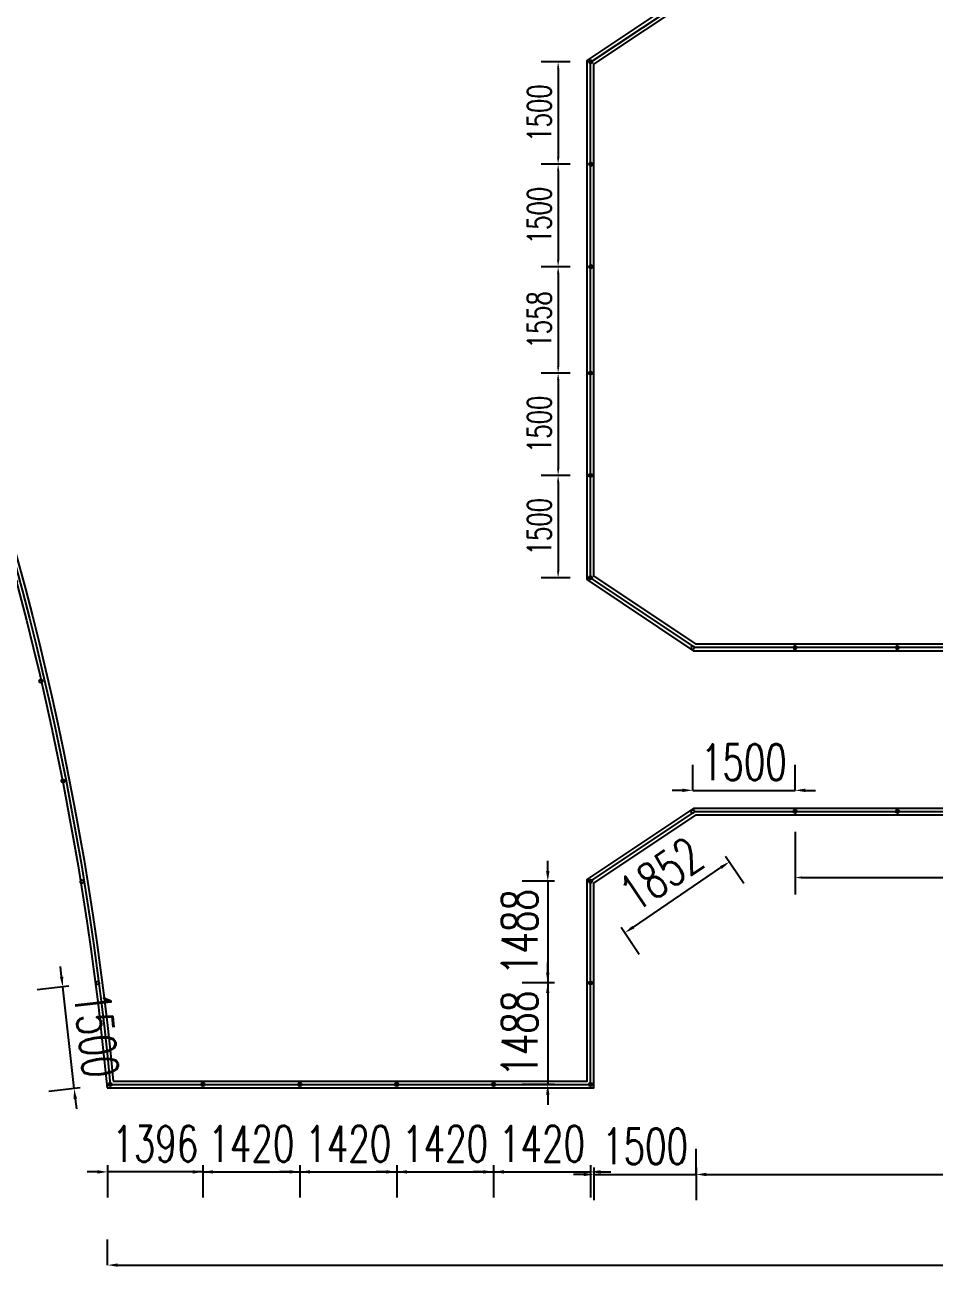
# Model space of a CAD drawing. Extents: x -18540 to 926017, y -610001 to -56924.
# Drawn here: x 515605 to 528931, y -133626 to -115087 of the extents above; entities that cross this region are included whole.
import ezdxf

# ---------------------------------------------------------------- set-up
doc = ezdxf.new("R2010")
doc.units = 0
doc.header["$LTSCALE"] = 10
doc.header["$MEASUREMENT"] = 0
for name, color, linetype in [('L-TEXT文字标注', 7, 'Continuous'), ('W-PLASTIC_RAILINGS塑木栏杆', 6, 'Continuous'), ('W-STEEL_FRAME钢架', 3, 'Continuous')]:
    doc.layers.add(name, color=color, linetype=linetype)
doc.layers.add('文字标注', color=7, linetype='Continuous', lineweight=18)
doc.styles.add('STANDARD_T3', font='simplex.shx', dxfattribs={"width": 0.7, "bigfont": 'gbcbig.shx'})
doc.dimstyles.new('W&&100', dxfattribs={"dimtxt": 350, "dimasz": 100, "dimexe": 250, "dimexo": 300, "dimgap": 100, "dimtad": 1, "dimdec": 0, "dimzin": 0, "dimdsep": 46, "dimtxsty": 'STANDARD_T3', "dimcen": 0.09, "dimclrd": 1, "dimclre": 1, "dimclrt": 7, "dimazin": 2, "dimtfac": 1, "dimtdec": 0, "dimtix": 1, "dimtmove": 2, "dimatfit": 3, "dimfxl": 100, "dimtolj": 1, "dimtzin": 0, "dimarcsym": 0})
doc.dimstyles.new('W&&150', dxfattribs={"dimtxt": 525, "dimasz": 150, "dimexe": 375, "dimexo": 450, "dimgap": 150, "dimtad": 1, "dimdec": 0, "dimzin": 0, "dimdsep": 46, "dimtxsty": 'STANDARD_T3', "dimcen": 0.09, "dimclrd": 1, "dimclre": 1, "dimclrt": 7, "dimazin": 2, "dimtfac": 1, "dimtdec": 0, "dimtix": 1, "dimtmove": 2, "dimatfit": 3, "dimfxl": 100, "dimtolj": 1, "dimtzin": 0, "dimarcsym": 0})

# ---------------------------------------------------------------- blocks, each defined once
blk = doc.blocks.new('*D1758')
at = {"layer": 'Defpoints', "color": 0, "transparency": 16777216}
for p in [(525422, -126604), (525923, -127342), (523890, -127644)]:
    blk.add_point(p, dxfattribs=at)
at = {"layer": 'L-TEXT文字标注', "color": 1, "lineweight": -2, "transparency": 16777216}
for p, q in [((525867, -127260), (526133, -127653)), ((524515, -128298), (525799, -127427)), ((524335, -128300), (524602, -128693))]:
    blk.add_line(p, q, dxfattribs=at)
at = {"layer": 'L-TEXT文字标注', "color": 1, "transparency": 16777216}
for points in [[(525785, -127406), (525813, -127447), (525923, -127342)], [(524501, -128278), (524529, -128319), (524391, -128383)]]:
    blk.add_solid(points, dxfattribs=at)
at = {"layer": 'L-TEXT文字标注', "color": 7, "transparency": 16777216, "insert": (524925, -127521), "char_height": 525, "attachment_point": 5, "rotation": 34.1779, "style": 'STANDARD_T3'}
blk.add_mtext('\\A1;1852', dxfattribs=at)
blk = doc.blocks.new('*D1759')
at = {"layer": 'Defpoints', "color": 0, "transparency": 16777216}
for p in [(516154, -129175), (516689, -129114), (516856, -130605)]:
    blk.add_point(p, dxfattribs=at)
at = {"layer": 'L-TEXT文字标注', "color": 1, "lineweight": -2, "transparency": 16777216}
for p, q in [((516137, -129025), (516120, -128876)), ((516241, -129165), (515781, -129216)), ((516321, -130665), (516154, -129175)), ((516409, -130655), (515949, -130707)), ((516338, -130814), (516355, -130963))]:
    blk.add_line(p, q, dxfattribs=at)
at = {"layer": 'L-TEXT文字标注', "color": 1, "transparency": 16777216}
for points in [[(516162, -129023), (516112, -129028), (516154, -129175)], [(516363, -130811), (516313, -130817), (516321, -130665)]]:
    blk.add_solid(points, dxfattribs=at)
at = {"layer": 'L-TEXT文字标注', "color": 7, "transparency": 16777216, "insert": (516648, -129874), "char_height": 525, "attachment_point": 5, "rotation": 276.4105, "style": 'STANDARD_T3'}
blk.add_mtext('\\A1;1500', dxfattribs=at)
blk = doc.blocks.new('*D1898')
at = {"layer": 'Defpoints', "color": 0, "transparency": 16777216}
for p in [(523947, -127711), (552818, -127711), (523947, -130711)]:
    blk.add_point(p, dxfattribs=at)
at = {"layer": 'L-TEXT文字标注', "color": 1, "lineweight": -2, "transparency": 16777216}
for p, q in [((552718, -127711), (553193, -127711)), ((552818, -130561), (552818, -127861)), ((552718, -130711), (553193, -130711))]:
    blk.add_line(p, q, dxfattribs=at)
at = {"layer": 'L-TEXT文字标注', "color": 1, "transparency": 16777216}
for points in [[(552793, -127861), (552843, -127861), (552818, -127711)], [(552793, -130561), (552843, -130561), (552818, -130711)]]:
    blk.add_solid(points, dxfattribs=at)
at = {"layer": 'L-TEXT文字标注', "color": 7, "transparency": 16777216, "insert": (552406, -129211), "char_height": 525, "attachment_point": 5, "rotation": 90, "style": 'STANDARD_T3'}
blk.add_mtext('\\A1;3000', dxfattribs=at)
blk = doc.blocks.new('*D1899')
at = {"layer": 'Defpoints', "color": 0, "transparency": 16777216}
for p in [(550945, -126711), (552818, -126711), (523947, -127711)]:
    blk.add_point(p, dxfattribs=at)
at = {"layer": 'L-TEXT文字标注', "color": 1, "lineweight": -2, "transparency": 16777216}
for p, q in [((552818, -126561), (552818, -126411)), ((552718, -126711), (553193, -126711)), ((552818, -127711), (552818, -126711)), ((552718, -127711), (553193, -127711)), ((552818, -127861), (552818, -128011))]:
    blk.add_line(p, q, dxfattribs=at)
at = {"layer": 'L-TEXT文字标注', "color": 1, "transparency": 16777216}
for points in [[(552793, -126561), (552843, -126561), (552818, -126711)], [(552793, -127861), (552843, -127861), (552818, -127711)]]:
    blk.add_solid(points, dxfattribs=at)
at = {"layer": 'L-TEXT文字标注', "color": 7, "transparency": 16777216, "insert": (552406, -127211), "char_height": 525, "attachment_point": 5, "rotation": 90, "style": 'STANDARD_T3'}
blk.add_mtext('\\A1;1000', dxfattribs=at)
blk = doc.blocks.new('*D1901')
at = {"layer": 'Defpoints', "color": 0, "transparency": 16777216}
for p in [(523947, -123211), (552818, -123211), (550945, -124211)]:
    blk.add_point(p, dxfattribs=at)
at = {"layer": 'L-TEXT文字标注', "color": 1, "lineweight": -2, "transparency": 16777216}
for p, q in [((552818, -123061), (552818, -122911)), ((552718, -123211), (553193, -123211)), ((552818, -124211), (552818, -123211)), ((552718, -124211), (553193, -124211)), ((552818, -124361), (552818, -124511))]:
    blk.add_line(p, q, dxfattribs=at)
at = {"layer": 'L-TEXT文字标注', "color": 1, "transparency": 16777216}
for points in [[(552793, -123061), (552843, -123061), (552818, -123211)], [(552793, -124361), (552843, -124361), (552818, -124211)]]:
    blk.add_solid(points, dxfattribs=at)
at = {"layer": 'L-TEXT文字标注', "color": 7, "transparency": 16777216, "insert": (552406, -123711), "char_height": 525, "attachment_point": 5, "rotation": 90, "style": 'STANDARD_T3'}
blk.add_mtext('\\A1;1000', dxfattribs=at)
blk = doc.blocks.new('*D1902')
at = {"layer": 'Defpoints', "color": 0, "transparency": 16777216}
for p in [(523947, -115711), (552818, -115711), (523947, -123211)]:
    blk.add_point(p, dxfattribs=at)
at = {"layer": 'L-TEXT文字标注', "color": 1, "lineweight": -2, "transparency": 16777216}
for p, q in [((552718, -115711), (553193, -115711)), ((552818, -123061), (552818, -115861)), ((552718, -123211), (553193, -123211))]:
    blk.add_line(p, q, dxfattribs=at)
at = {"layer": 'L-TEXT文字标注', "color": 1, "transparency": 16777216}
for points in [[(552793, -115861), (552843, -115861), (552818, -115711)], [(552793, -123061), (552843, -123061), (552818, -123211)]]:
    blk.add_solid(points, dxfattribs=at)
at = {"layer": 'L-TEXT文字标注', "color": 7, "transparency": 16777216, "insert": (552406, -119461), "char_height": 525, "attachment_point": 5, "rotation": 90, "style": 'STANDARD_T3'}
blk.add_mtext('\\A1;7500', dxfattribs=at)
blk = doc.blocks.new('*D1903')
at = {"layer": 'Defpoints', "color": 0, "transparency": 16777216}
for p in [(525447, -114711), (552818, -114711), (523947, -115711)]:
    blk.add_point(p, dxfattribs=at)
at = {"layer": 'L-TEXT文字标注', "color": 1, "lineweight": -2, "transparency": 16777216}
for p, q in [((552818, -114561), (552818, -114411)), ((552718, -114711), (553193, -114711)), ((552818, -115711), (552818, -114711)), ((552718, -115711), (553193, -115711)), ((552818, -115861), (552818, -116011))]:
    blk.add_line(p, q, dxfattribs=at)
at = {"layer": 'L-TEXT文字标注', "color": 1, "transparency": 16777216}
for points in [[(552793, -114561), (552843, -114561), (552818, -114711)], [(552793, -115861), (552843, -115861), (552818, -115711)]]:
    blk.add_solid(points, dxfattribs=at)
at = {"layer": 'L-TEXT文字标注', "color": 7, "transparency": 16777216, "insert": (552406, -115211), "char_height": 525, "attachment_point": 5, "rotation": 90, "style": 'STANDARD_T3'}
blk.add_mtext('\\A1;1000', dxfattribs=at)
blk = doc.blocks.new('*D1892')
at = {"layer": 'Defpoints', "color": 0, "transparency": 16777216}
for p in [(518208, -130605), (516812, -130711), (516812, -131885)]:
    blk.add_point(p, dxfattribs=at)
at = {"layer": 'L-TEXT文字标注', "color": 1, "lineweight": -2, "transparency": 16777216}
for p, q in [((516812, -131785), (516812, -132260)), ((518208, -131785), (518208, -132260)), ((516662, -131885), (516512, -131885)), ((518208, -131885), (516812, -131885)), ((518358, -131885), (518508, -131885))]:
    blk.add_line(p, q, dxfattribs=at)
at = {"layer": 'L-TEXT文字标注', "color": 1, "transparency": 16777216}
for points in [[(516662, -131860), (516662, -131910), (516812, -131885)], [(518358, -131860), (518358, -131910), (518208, -131885)]]:
    blk.add_solid(points, dxfattribs=at)
at = {"layer": 'L-TEXT文字标注', "color": 7, "transparency": 16777216, "insert": (517510, -131473), "char_height": 525, "attachment_point": 5, "style": 'STANDARD_T3'}
blk.add_mtext('\\A1;1396', dxfattribs=at)
blk = doc.blocks.new('*D1893')
at = {"layer": 'Defpoints', "color": 0, "transparency": 16777216}
for p in [(525437, -126654), (523937, -130654), (525437, -131923)]:
    blk.add_point(p, dxfattribs=at)
at = {"layer": 'L-TEXT文字标注', "color": 1, "lineweight": -2, "transparency": 16777216}
for p, q in [((523787, -131923), (523637, -131923)), ((523937, -131823), (523937, -132298)), ((523937, -131923), (525437, -131923)), ((525437, -131823), (525437, -132298)), ((525587, -131923), (525737, -131923))]:
    blk.add_line(p, q, dxfattribs=at)
at = {"layer": 'L-TEXT文字标注', "color": 1, "transparency": 16777216}
for points in [[(523787, -131898), (523787, -131948), (523937, -131923)], [(525587, -131898), (525587, -131948), (525437, -131923)]]:
    blk.add_solid(points, dxfattribs=at)
at = {"layer": 'L-TEXT文字标注', "color": 7, "transparency": 16777216, "insert": (524687, -131511), "char_height": 525, "attachment_point": 5, "style": 'STANDARD_T3'}
blk.add_mtext('\\A1;1500', dxfattribs=at)
blk = doc.blocks.new('*D1894')
at = {"layer": 'Defpoints', "color": 0, "transparency": 16777216}
for p in [(525437, -131942), (537437, -131881), (537437, -131923)]:
    blk.add_point(p, dxfattribs=at)
at = {"layer": 'L-TEXT文字标注', "color": 1, "lineweight": -2, "transparency": 16777216}
for p, q in [((525437, -131923), (525437, -131548)), ((525587, -131923), (537287, -131923)), ((537437, -131923), (537437, -132298))]:
    blk.add_line(p, q, dxfattribs=at)
at = {"layer": 'L-TEXT文字标注', "color": 1, "transparency": 16777216}
for points in [[(525587, -131898), (525587, -131948), (525437, -131923)], [(537287, -131898), (537287, -131948), (537437, -131923)]]:
    blk.add_solid(points, dxfattribs=at)
at = {"layer": 'L-TEXT文字标注', "color": 7, "transparency": 16777216, "insert": (531437, -131511), "char_height": 525, "attachment_point": 5, "style": 'STANDARD_T3'}
blk.add_mtext('\\A1;12000', dxfattribs=at)
blk = doc.blocks.new('*D1895')
at = {"layer": 'Defpoints', "color": 0, "transparency": 16777216}
for p in [(550945, -132256), (516811, -133251), (550945, -133251)]:
    blk.add_point(p, dxfattribs=at)
at = {"layer": 'L-TEXT文字标注', "color": 1, "lineweight": -2, "transparency": 16777216}
for p, q in [((516811, -133251), (516811, -132876)), ((516961, -133251), (550795, -133251)), ((550945, -133151), (550945, -133626))]:
    blk.add_line(p, q, dxfattribs=at)
at = {"layer": 'L-TEXT文字标注', "color": 1, "transparency": 16777216}
for points in [[(516961, -133226), (516961, -133276), (516811, -133251)], [(550795, -133226), (550795, -133276), (550945, -133251)]]:
    blk.add_solid(points, dxfattribs=at)
at = {"layer": 'L-TEXT文字标注', "color": 7, "transparency": 16777216, "insert": (533878, -132838), "char_height": 525, "attachment_point": 5, "style": 'STANDARD_T3'}
blk.add_mtext('\\A1;34134', dxfattribs=at)
blk = doc.blocks.new('*U2052')
at = {"layer": 'W-PLASTIC_RAILINGS塑木栏杆'}
blk.add_circle((0, 0), 25, dxfattribs=at)
blk = doc.blocks.new('*U2049')
at = {"layer": 'W-PLASTIC_RAILINGS塑木栏杆', "color": 0, "linetype": 'ByBlock', "lineweight": -2, "transparency": 16777216}
for p in [(22500, 0), (24000, 0), (25500, 0)]:
    blk.add_blockref('*U2052', p, dxfattribs=at)
blk = doc.blocks.new('*U2051')
at = {"layer": 'W-PLASTIC_RAILINGS塑木栏杆'}
blk.add_circle((0, 0), 25, dxfattribs=at)
blk = doc.blocks.new('*U2050')
at = {"layer": 'W-PLASTIC_RAILINGS塑木栏杆', "color": 0, "linetype": 'ByBlock', "lineweight": -2, "transparency": 16777216}
for p in [(22500, 0), (24000, 0), (25500, 0)]:
    blk.add_blockref('*U2051', p, dxfattribs=at)
blk = doc.blocks.new('*U2053')
at = {"layer": 'W-PLASTIC_RAILINGS塑木栏杆'}
blk.add_circle((0, 0), 25, dxfattribs=at)
blk = doc.blocks.new('*U2054')
at = {"layer": 'W-PLASTIC_RAILINGS塑木栏杆', "color": 0, "linetype": 'ByBlock', "lineweight": -2, "transparency": 16777216}
for p, rotation in [((507564, -107190), 127.1734758277843), ((508452, -108399), 125.3447273827538), ((509300, -109636), 123.5159789377235), ((510108, -110900), 121.6872304926932), ((510875, -112189), 119.8584820476627), ((511601, -113501), 118.0297336026324), ((512285, -114836), 116.2009851576024), ((512925, -116192), 114.3722367125723), ((513523, -117568), 112.5434882675418), ((514075, -118963), 110.7147398225113), ((514584, -120374), 108.8859913774808), ((515046, -121801), 107.0572429324505), ((515463, -123242), 105.2284944874203), ((515834, -124695), 103.3997460423904), ((516158, -126159), 101.5709975973603), ((516436, -127633), 99.7422491523302), ((516666, -129116), 97.91350070730006), ((516849, -130604), 96.08475226226976)]:
    blk.add_blockref('*U2053', p, dxfattribs=dict(at, rotation=rotation))
blk = doc.blocks.new('*D2200')
at = {"layer": 'Defpoints', "color": 0, "transparency": 16777216}
for p in [(526885, -126295), (525385, -126604), (526885, -126604)]:
    blk.add_point(p, dxfattribs=at)
at = {"layer": 'L-TEXT文字标注', "color": 1, "lineweight": -2, "transparency": 16777216}
for p, q in [((525385, -126295), (525385, -125920)), ((526885, -126295), (526885, -125920)), ((525235, -126295), (525085, -126295)), ((525385, -126295), (526885, -126295)), ((527035, -126295), (527185, -126295))]:
    blk.add_line(p, q, dxfattribs=at)
at = {"layer": 'L-TEXT文字标注', "color": 1, "transparency": 16777216}
for points in [[(525235, -126270), (525235, -126320), (525385, -126295)], [(527035, -126270), (527035, -126320), (526885, -126295)]]:
    blk.add_solid(points, dxfattribs=at)
at = {"layer": 'L-TEXT文字标注', "color": 7, "transparency": 16777216, "insert": (526135, -125882), "char_height": 525, "attachment_point": 5, "style": 'STANDARD_T3'}
blk.add_mtext('\\A1;1500', dxfattribs=at)
blk = doc.blocks.new('*D2201')
at = {"layer": 'Defpoints', "color": 0, "transparency": 16777216}
for p in [(526885, -126604), (550885, -126604), (550885, -127573)]:
    blk.add_point(p, dxfattribs=at)
at = {"layer": '文字标注', "color": 1, "lineweight": -2, "transparency": 16777216}
for p, q in [((526885, -126904), (526885, -127823)), ((550885, -126904), (550885, -127823)), ((526985, -127573), (550785, -127573))]:
    blk.add_line(p, q, dxfattribs=at)
at = {"layer": '文字标注', "color": 1, "transparency": 16777216}
for points in [[(526985, -127556), (526985, -127589), (526885, -127573)], [(550785, -127556), (550785, -127589), (550885, -127573)]]:
    blk.add_solid(points, dxfattribs=at)
at = {"layer": '文字标注', "color": 7, "transparency": 16777216, "insert": (538885, -127298), "char_height": 350, "attachment_point": 5, "style": 'STANDARD_T3'}
blk.add_mtext('\\A1;1500*16', dxfattribs=at)
blk = doc.blocks.new('*D2204')
at = {"layer": 'Defpoints', "color": 0, "transparency": 16777216}
for p in [(518208, -130605), (519628, -130605), (519628, -131885)]:
    blk.add_point(p, dxfattribs=at)
at = {"layer": 'L-TEXT文字标注', "color": 1, "lineweight": -2, "transparency": 16777216}
for p, q in [((518208, -131785), (518208, -132260)), ((519628, -131785), (519628, -132260)), ((518058, -131885), (517908, -131885)), ((518208, -131885), (519628, -131885)), ((519778, -131885), (519928, -131885))]:
    blk.add_line(p, q, dxfattribs=at)
at = {"layer": 'L-TEXT文字标注', "color": 1, "transparency": 16777216}
for points in [[(518058, -131860), (518058, -131910), (518208, -131885)], [(519778, -131860), (519778, -131910), (519628, -131885)]]:
    blk.add_solid(points, dxfattribs=at)
at = {"layer": 'L-TEXT文字标注', "color": 7, "transparency": 16777216, "insert": (518918, -131473), "char_height": 525, "attachment_point": 5, "style": 'STANDARD_T3'}
blk.add_mtext('\\A1;1420', dxfattribs=at)
blk = doc.blocks.new('*D2205')
at = {"layer": 'Defpoints', "color": 0, "transparency": 16777216}
for p in [(519628, -130605), (521048, -130605), (521048, -131885)]:
    blk.add_point(p, dxfattribs=at)
at = {"layer": 'L-TEXT文字标注', "color": 1, "lineweight": -2, "transparency": 16777216}
for p, q in [((519628, -131785), (519628, -132260)), ((521048, -131785), (521048, -132260)), ((519478, -131885), (519328, -131885)), ((519628, -131885), (521048, -131885)), ((521198, -131885), (521348, -131885))]:
    blk.add_line(p, q, dxfattribs=at)
at = {"layer": 'L-TEXT文字标注', "color": 1, "transparency": 16777216}
for points in [[(519478, -131860), (519478, -131910), (519628, -131885)], [(521198, -131860), (521198, -131910), (521048, -131885)]]:
    blk.add_solid(points, dxfattribs=at)
at = {"layer": 'L-TEXT文字标注', "color": 7, "transparency": 16777216, "insert": (520338, -131473), "char_height": 525, "attachment_point": 5, "style": 'STANDARD_T3'}
blk.add_mtext('\\A1;1420', dxfattribs=at)
blk = doc.blocks.new('*D2206')
at = {"layer": 'Defpoints', "color": 0, "transparency": 16777216}
for p in [(521048, -130605), (522468, -130605), (522468, -131885)]:
    blk.add_point(p, dxfattribs=at)
at = {"layer": 'L-TEXT文字标注', "color": 1, "lineweight": -2, "transparency": 16777216}
for p, q in [((521048, -131785), (521048, -132260)), ((522468, -131785), (522468, -132260)), ((520898, -131885), (520748, -131885)), ((521048, -131885), (522468, -131885)), ((522618, -131885), (522768, -131885))]:
    blk.add_line(p, q, dxfattribs=at)
at = {"layer": 'L-TEXT文字标注', "color": 1, "transparency": 16777216}
for points in [[(520898, -131860), (520898, -131910), (521048, -131885)], [(522618, -131860), (522618, -131910), (522468, -131885)]]:
    blk.add_solid(points, dxfattribs=at)
at = {"layer": 'L-TEXT文字标注', "color": 7, "transparency": 16777216, "insert": (521758, -131473), "char_height": 525, "attachment_point": 5, "style": 'STANDARD_T3'}
blk.add_mtext('\\A1;1420', dxfattribs=at)
blk = doc.blocks.new('*D2207')
at = {"layer": 'Defpoints', "color": 0, "transparency": 16777216}
for p in [(522468, -130605), (523887, -130604), (523887, -131885)]:
    blk.add_point(p, dxfattribs=at)
at = {"layer": 'L-TEXT文字标注', "color": 1, "lineweight": -2, "transparency": 16777216}
for p, q in [((522468, -131785), (522468, -132260)), ((523887, -131785), (523887, -132260)), ((522318, -131885), (522168, -131885)), ((522468, -131885), (523887, -131885)), ((524037, -131885), (524187, -131885))]:
    blk.add_line(p, q, dxfattribs=at)
at = {"layer": 'L-TEXT文字标注', "color": 1, "transparency": 16777216}
for points in [[(522318, -131860), (522318, -131910), (522468, -131885)], [(524037, -131860), (524037, -131910), (523887, -131885)]]:
    blk.add_solid(points, dxfattribs=at)
at = {"layer": 'L-TEXT文字标注', "color": 7, "transparency": 16777216, "insert": (523177, -131473), "char_height": 525, "attachment_point": 5, "style": 'STANDARD_T3'}
blk.add_mtext('\\A1;1420', dxfattribs=at)
blk = doc.blocks.new('*D2219')
at = {"layer": 'Defpoints', "color": 0, "transparency": 16777216}
for p in [(523891, -115623), (523413, -117123), (523891, -117123)]:
    blk.add_point(p, dxfattribs=at)
at = {"layer": '文字标注', "color": 1, "lineweight": -2, "transparency": 16777216}
for p, q in [((523591, -115623), (523163, -115623)), ((523413, -115723), (523413, -117023)), ((523591, -117123), (523163, -117123))]:
    blk.add_line(p, q, dxfattribs=at)
at = {"layer": '文字标注', "color": 1, "transparency": 16777216}
for points in [[(523397, -115723), (523430, -115723), (523413, -115623)], [(523397, -117023), (523430, -117023), (523413, -117123)]]:
    blk.add_solid(points, dxfattribs=at)
at = {"layer": '文字标注', "color": 7, "transparency": 16777216, "insert": (523138, -116373), "char_height": 350, "attachment_point": 5, "rotation": 90, "style": 'STANDARD_T3'}
blk.add_mtext('\\A1;1500', dxfattribs=at)
blk = doc.blocks.new('*D2220')
at = {"layer": 'Defpoints', "color": 0, "transparency": 16777216}
for p in [(523891, -117123), (523413, -118623), (523891, -118623)]:
    blk.add_point(p, dxfattribs=at)
at = {"layer": '文字标注', "color": 1, "lineweight": -2, "transparency": 16777216}
for p, q in [((523591, -117123), (523163, -117123)), ((523413, -117223), (523413, -118523)), ((523591, -118623), (523163, -118623))]:
    blk.add_line(p, q, dxfattribs=at)
at = {"layer": '文字标注', "color": 1, "transparency": 16777216}
for points in [[(523397, -117223), (523430, -117223), (523413, -117123)], [(523397, -118523), (523430, -118523), (523413, -118623)]]:
    blk.add_solid(points, dxfattribs=at)
at = {"layer": '文字标注', "color": 7, "transparency": 16777216, "insert": (523138, -117873), "char_height": 350, "attachment_point": 5, "rotation": 90, "style": 'STANDARD_T3'}
blk.add_mtext('\\A1;1500', dxfattribs=at)
blk = doc.blocks.new('*D2221')
at = {"layer": 'Defpoints', "color": 0, "transparency": 16777216}
for p in [(523891, -118623), (523413, -120181), (523887, -120181)]:
    blk.add_point(p, dxfattribs=at)
at = {"layer": '文字标注', "color": 1, "lineweight": -2, "transparency": 16777216}
for p, q in [((523591, -118623), (523163, -118623)), ((523413, -118723), (523413, -120081)), ((523587, -120181), (523163, -120181))]:
    blk.add_line(p, q, dxfattribs=at)
at = {"layer": '文字标注', "color": 1, "transparency": 16777216}
for points in [[(523397, -118723), (523430, -118723), (523413, -118623)], [(523397, -120081), (523430, -120081), (523413, -120181)]]:
    blk.add_solid(points, dxfattribs=at)
at = {"layer": '文字标注', "color": 7, "transparency": 16777216, "insert": (523138, -119402), "char_height": 350, "attachment_point": 5, "rotation": 90, "style": 'STANDARD_T3'}
blk.add_mtext('\\A1;1558', dxfattribs=at)
blk = doc.blocks.new('*D2222')
at = {"layer": 'Defpoints', "color": 0, "transparency": 16777216}
for p in [(523887, -120181), (523413, -121681), (523887, -121681)]:
    blk.add_point(p, dxfattribs=at)
at = {"layer": '文字标注', "color": 1, "lineweight": -2, "transparency": 16777216}
for p, q in [((523587, -120181), (523163, -120181)), ((523413, -120281), (523413, -121581)), ((523587, -121681), (523163, -121681))]:
    blk.add_line(p, q, dxfattribs=at)
at = {"layer": '文字标注', "color": 1, "transparency": 16777216}
for points in [[(523397, -120281), (523430, -120281), (523413, -120181)], [(523397, -121581), (523430, -121581), (523413, -121681)]]:
    blk.add_solid(points, dxfattribs=at)
at = {"layer": '文字标注', "color": 7, "transparency": 16777216, "insert": (523138, -120931), "char_height": 350, "attachment_point": 5, "rotation": 90, "style": 'STANDARD_T3'}
blk.add_mtext('\\A1;1500', dxfattribs=at)
blk = doc.blocks.new('*D2223')
at = {"layer": 'Defpoints', "color": 0, "transparency": 16777216}
for p in [(523887, -121681), (523413, -123181), (523887, -123181)]:
    blk.add_point(p, dxfattribs=at)
at = {"layer": '文字标注', "color": 1, "lineweight": -2, "transparency": 16777216}
for p, q in [((523587, -121681), (523163, -121681)), ((523413, -121781), (523413, -123081)), ((523587, -123181), (523163, -123181))]:
    blk.add_line(p, q, dxfattribs=at)
at = {"layer": '文字标注', "color": 1, "transparency": 16777216}
for points in [[(523397, -121781), (523430, -121781), (523413, -121681)], [(523397, -123081), (523430, -123081), (523413, -123181)]]:
    blk.add_solid(points, dxfattribs=at)
at = {"layer": '文字标注', "color": 7, "transparency": 16777216, "insert": (523138, -122431), "char_height": 350, "attachment_point": 5, "rotation": 90, "style": 'STANDARD_T3'}
blk.add_mtext('\\A1;1500', dxfattribs=at)
blk = doc.blocks.new('*D2224')
at = {"layer": 'Defpoints', "color": 0, "transparency": 16777216}
for p in [(523887, -127628), (523261, -129116), (523887, -129116)]:
    blk.add_point(p, dxfattribs=at)
at = {"layer": 'L-TEXT文字标注', "color": 1, "lineweight": -2, "transparency": 16777216}
for p, q in [((523261, -127478), (523261, -127328)), ((523361, -127628), (522886, -127628)), ((523261, -127628), (523261, -129116)), ((523361, -129116), (522886, -129116)), ((523261, -129266), (523261, -129416))]:
    blk.add_line(p, q, dxfattribs=at)
at = {"layer": 'L-TEXT文字标注', "color": 1, "transparency": 16777216}
for points in [[(523236, -127478), (523286, -127478), (523261, -127628)], [(523236, -129266), (523286, -129266), (523261, -129116)]]:
    blk.add_solid(points, dxfattribs=at)
at = {"layer": 'L-TEXT文字标注', "color": 7, "transparency": 16777216, "insert": (522849, -128372), "char_height": 525, "attachment_point": 5, "rotation": 90, "style": 'STANDARD_T3'}
blk.add_mtext('\\A1;1488', dxfattribs=at)
blk = doc.blocks.new('*D2225')
at = {"layer": 'Defpoints', "color": 0, "transparency": 16777216}
for p in [(523887, -129116), (523261, -130604), (523887, -130604)]:
    blk.add_point(p, dxfattribs=at)
at = {"layer": 'L-TEXT文字标注', "color": 1, "lineweight": -2, "transparency": 16777216}
for p, q in [((523261, -128966), (523261, -128816)), ((523361, -129116), (522886, -129116)), ((523261, -129116), (523261, -130604)), ((523361, -130604), (522886, -130604)), ((523261, -130754), (523261, -130904))]:
    blk.add_line(p, q, dxfattribs=at)
at = {"layer": 'L-TEXT文字标注', "color": 1, "transparency": 16777216}
for points in [[(523236, -128966), (523286, -128966), (523261, -129116)], [(523236, -130754), (523286, -130754), (523261, -130604)]]:
    blk.add_solid(points, dxfattribs=at)
at = {"layer": 'L-TEXT文字标注', "color": 7, "transparency": 16777216, "insert": (522849, -129860), "char_height": 525, "attachment_point": 5, "rotation": 90, "style": 'STANDARD_T3'}
blk.add_mtext('\\A1;1488', dxfattribs=at)

msp = doc.modelspace()

# ---------------------------------------------------------------- linework, layer by layer
at = {"layer": 'W-PLASTIC_RAILINGS塑木栏杆', "color": 6}
msp.add_lwpolyline([(513020, -102704.6), (509455.5, -102704.6, -0.116954), (507232.6, -106757.2, -0.145434), (516848.8, -130604.4), (523887.3, -130604.4), (523887.3, -127627.7), (525422, -126604.4), (550885.1, -126604.4), (550885.1, -124204.4), (525422, -124204.4), (523887.3, -123181.2), (523887.3, -115627.7), (525422, -114604.4), (550885.2, -114604.4), (550885.2, -112204.4), (525422, -112204.4), (523887.3, -111181.2), (523887.3, -102704.7), (518264.3, -102704.7)], format="xyb", dxfattribs=at)
at = {"layer": 'W-PLASTIC_RAILINGS塑木栏杆'}
for centre in [(523891.3, -115623.3), (523891.3, -117123.3), (523891.3, -118623.3), (523887.3, -120181.2), (523887.3, -121681.2), (523887.3, -123181.2), (523887.3, -127627.7), (523887.3, -129116), (518208, -130605.1), (519628, -130605.1), (521047.6, -130605.1), (522467.6, -130605.1), (523887.3, -130604.4)]:
    msp.add_circle(centre, 25, dxfattribs=at)
at = {"layer": 'W-STEEL_FRAME钢架'}
for points in [[(516803.3, -130654.4), (523937.3, -130654.4), (523937.3, -127654.4), (525437.2, -126654.4), (550935.1, -126654.4), (550935.1, -124154.4), (525437.2, -124154.4), (523937.3, -123154.4), (523937.3, -115654.4), (525437.2, -114654.4), (550935.2, -114654.4), (550935.2, -112154.4), (525437.2, -112154.4), (523937.3, -111154.4), (523937.3, -102654.7), (509417.3, -102654.6, -0.1190009), (507167, -106755.1, -0.1459322)], [(516894.3, -130554.4), (523837.3, -130554.4), (523837.3, -127600.9), (525406.9, -126554.4), (550835.1, -126554.4), (550835.1, -124254.4), (525406.9, -124254.4), (523837.3, -123207.9), (523837.3, -115600.9), (525406.9, -114554.4), (550835.2, -114554.4), (550835.2, -112254.4), (525406.9, -112254.4), (523837.3, -111207.9), (523837.3, -102754.7), (509493.5, -102754.6, -0.1149276), (507298.1, -106759.2, -0.144938)]]:
    msp.add_lwpolyline(points, format="xyb", close=True, dxfattribs=at)

# ---------------------------------------------------------------- block references
at = {"layer": 'W-PLASTIC_RAILINGS塑木栏杆', "color": 3}
msp.add_blockref('*U2054', (0, 0), dxfattribs=at)
at = {"layer": 'W-PLASTIC_RAILINGS塑木栏杆', "color": 3, "xscale": -1}
msp.add_blockref('*U2049', (550885.1, -124204.4), dxfattribs=at)
at = {"layer": 'W-PLASTIC_RAILINGS塑木栏杆', "color": 3, "rotation": 180}
msp.add_blockref('*U2050', (550885.1, -126604.4), dxfattribs=at)

# ---------------------------------------------------------------- dimensions: what is measured, and where the dimension line sits
at = {"layer": 'L-TEXT文字标注', "color": 3}
for base, p1, p2, picture, middle in [((552818.3, -114711.3), (523947.2, -115711.3), (525447.1, -114711.3), '*D1903', (552405.8, -115211.3)), ((552818.3, -115711.3), (523947.2, -123211.3), (523947.2, -115711.3), '*D1902', (552405.8, -119461.3)), ((552818.3, -123211.3), (550945.1, -124211.3), (523947.2, -123211.3), '*D1901', (552405.8, -123711.3)), ((552818.3, -126711.3), (523947.2, -127711.3), (550945.1, -126711.3), '*D1899', (552405.8, -127211.3)), ((523261.1, -129116), (523887.3, -127627.7), (523887.3, -129116), '*D2224', (522848.6, -128371.8)), ((552818.3, -127711.3), (523947.2, -130711.3), (523947.2, -127711.3), '*D1898', (552405.8, -129211.3)), ((523261.1, -130604.4), (523887.3, -129116), (523887.3, -130604.4), '*D2225', (522848.6, -129860.2))]:
    dim = msp.add_linear_dim(base=base, p1=p1, p2=p2, angle=90, dimstyle='W&&150', override={"dimfxlon": 1}, dxfattribs=at)
    dim.commit()
    dim.dimension.update_dxf_attribs({"geometry": picture, "text_midpoint": middle})
for base, p1, p2, picture, middle in [((526885.1, -126295), (525385.1, -126604.4), (526885.1, -126604.4), '*D2200', (526135.1, -125882.5)), ((525437.2, -131923.3), (523937.3, -130654.4), (525437.2, -126654.4), '*D1893', (524687.2, -131510.8)), ((516811.7, -131885.2), (518208, -130605.1), (516811.7, -130711), '*D1892', (517509.8, -131472.7)), ((519628, -131885.2), (518208, -130605.1), (519628, -130605.1), '*D2204', (518918, -131472.7)), ((521047.6, -131885.2), (519628, -130605.1), (521047.6, -130605.1), '*D2205', (520337.8, -131472.7)), ((522467.6, -131885.2), (521047.6, -130605.1), (522467.6, -130605.1), '*D2206', (521757.6, -131472.7)), ((523887.3, -131885.2), (522467.6, -130605.1), (523887.3, -130604.4), '*D2207', (523177.4, -131472.7)), ((537437.1, -131923.3), (525437.2, -131941.5), (537437.1, -131880.6), '*D1894', (531437.1, -131510.8)), ((550945.1, -133250.6), (516811.2, -133250.6), (550945.1, -132255.6), '*D1895', (533878.1, -132838.1))]:
    dim = msp.add_linear_dim(base=base, p1=p1, p2=p2, dimstyle='W&&150', override={"dimfxlon": 1}, dxfattribs=at)
    dim.commit()
    dim.dimension.update_dxf_attribs({"geometry": picture, "text_midpoint": middle})
for p1, p2, distance, picture, middle in [((523889.6, -127644.5), (525421.5, -126604.2), -892.4, '*D1758', (524925.1, -127521.3)), ((516856, -130605.1), (516688.5, -129114.5), 537.9, '*D1759', (516647.6, -129873.8))]:
    dim = msp.add_aligned_dim(p1=p1, p2=p2, distance=distance, dimstyle='W&&150', override={"dimfxlon": 1}, dxfattribs=at)
    dim.commit()
    dim.dimension.update_dxf_attribs({"geometry": picture, "text_midpoint": middle})
at = {"layer": '文字标注'}
for base, p1, p2, picture, middle in [((523413.3, -117123.3), (523891.3, -115623.3), (523891.3, -117123.3), '*D2219', (523138.3, -116373.3)), ((523413.3, -118623.3), (523891.3, -117123.3), (523891.3, -118623.3), '*D2220', (523138.3, -117873.3)), ((523413.3, -120181.2), (523891.3, -118623.3), (523887.3, -120181.2), '*D2221', (523138.3, -119402.2)), ((523413.3, -121681.2), (523887.3, -120181.2), (523887.3, -121681.2), '*D2222', (523138.3, -120931.2)), ((523413.3, -123181.2), (523887.3, -121681.2), (523887.3, -123181.2), '*D2223', (523138.3, -122431.2))]:
    dim = msp.add_linear_dim(base=base, p1=p1, p2=p2, angle=90, dimstyle='W&&100', dxfattribs=at)
    dim.commit()
    dim.dimension.update_dxf_attribs({"geometry": picture, "text_midpoint": middle})
dim = msp.add_linear_dim(base=(550885.1, -127572.7), p1=(526885.1, -126604.4), p2=(550885.1, -126604.4), text='1500*16', dimstyle='W&&100', dxfattribs=at)
dim.commit()
dim.dimension.update_dxf_attribs({"geometry": '*D2201', "text_midpoint": (538885.1, -127297.7)})

doc.saveas('drawing.dxf')
